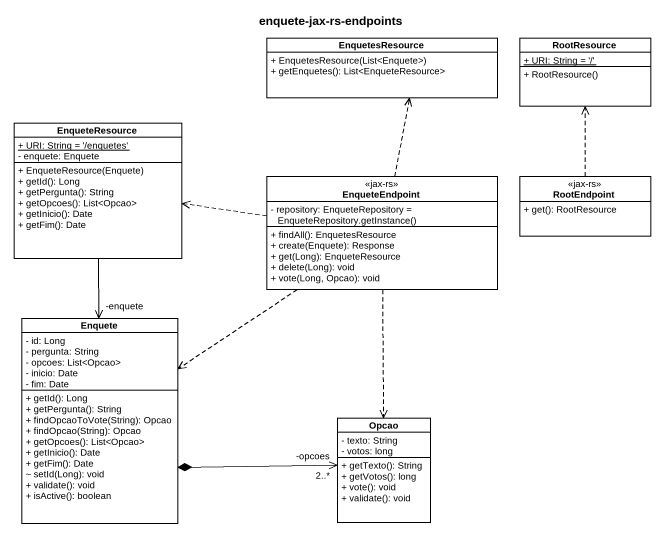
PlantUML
@startuml
title enquete-jax-rs-endpoints
hide circle
hide empty members
skinparam classAttributeIconSize 0
class EnquetesResource {
  + EnquetesResource(List<Enquete>)
  + getEnquetes(): List<EnqueteResource>
}
class RootResource {
  {static} + URI: String = '/'
  + RootResource()
}
class EnqueteResource {
  {static} + URI: String = '/enquetes'
  - enquete: Enquete
  + EnqueteResource(Enquete)
  + getId(): Long
  + getPergunta(): String
  + getOpcoes(): List<Opcao>
  + getInicio(): Date
  + getFim(): Date
}
class EnqueteEndpoint <<jax-rs>> {
  {field} - repository: EnqueteRepository = EnqueteRepository.getInstance()
  + findAll(): EnquetesResource
  + create(Enquete): Response
  + get(Long): EnqueteResource
  + delete(Long): void
  + vote(Long, Opcao): void
}
class RootEndpoint <<jax-rs>> {
  + get(): RootResource
}
class Enquete {
  - id: Long
  - pergunta: String
  - opcoes: List<Opcao>
  - inicio: Date
  - fim: Date
  + getId(): Long
  + getPergunta(): String
  + findOpcaoToVote(String): Opcao
  + findOpcao(String): Opcao
  + getOpcoes(): List<Opcao>
  + getInicio(): Date
  + getFim(): Date
  ~ setId(Long): void
  + validate(): void
  + isActive(): boolean
}
class Opcao {
  - texto: String
  - votos: long
  + getTexto(): String
  + getVotos(): long
  + vote(): void
  + validate(): void
}
EnqueteResource --> "-enquete" Enquete
EnqueteEndpoint .up.> EnquetesResource
EnqueteEndpoint .left.> EnqueteResource
EnqueteEndpoint ..> Enquete
EnqueteEndpoint ..> Opcao
RootEndpoint .up.> RootResource
Enquete *-right-> "-opcoes\n2..*" Opcao
@enduml
